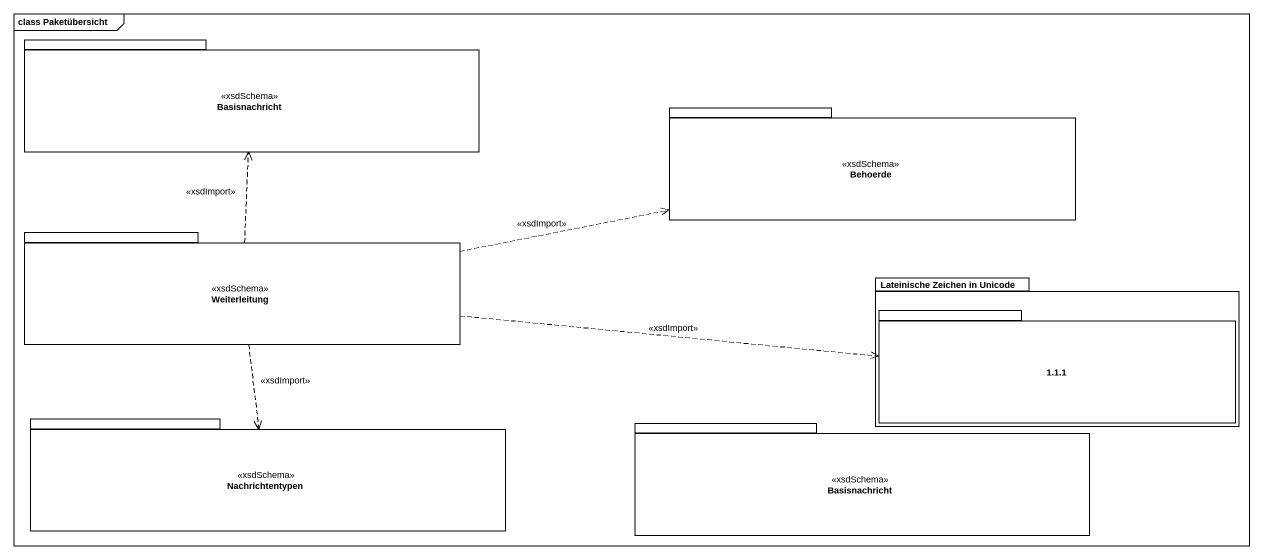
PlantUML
@startuml
mainframe class Paketübersicht
package Basisnachricht <<xsdSchema>> {
}
package Behoerde <<xsdSchema>> {
}
package Weiterleitung <<xsdSchema>> {
}
package "Lateinische Zeichen in Unicode" as Lateinische_Zeichen_in {
  package "1.1.1" as p1_1_1 {
  }
}
package Nachrichtentypen <<xsdSchema>> {
}
package "Basisnachricht" as Basisnachricht_2 <<xsdSchema>> {
}
Weiterleitung .up.> Basisnachricht : <<xsdImport>>
Weiterleitung .right.> Behoerde : <<xsdImport>>
Weiterleitung .right.> p1_1_1 : <<xsdImport>>
Weiterleitung ..> Nachrichtentypen : <<xsdImport>>
@enduml
